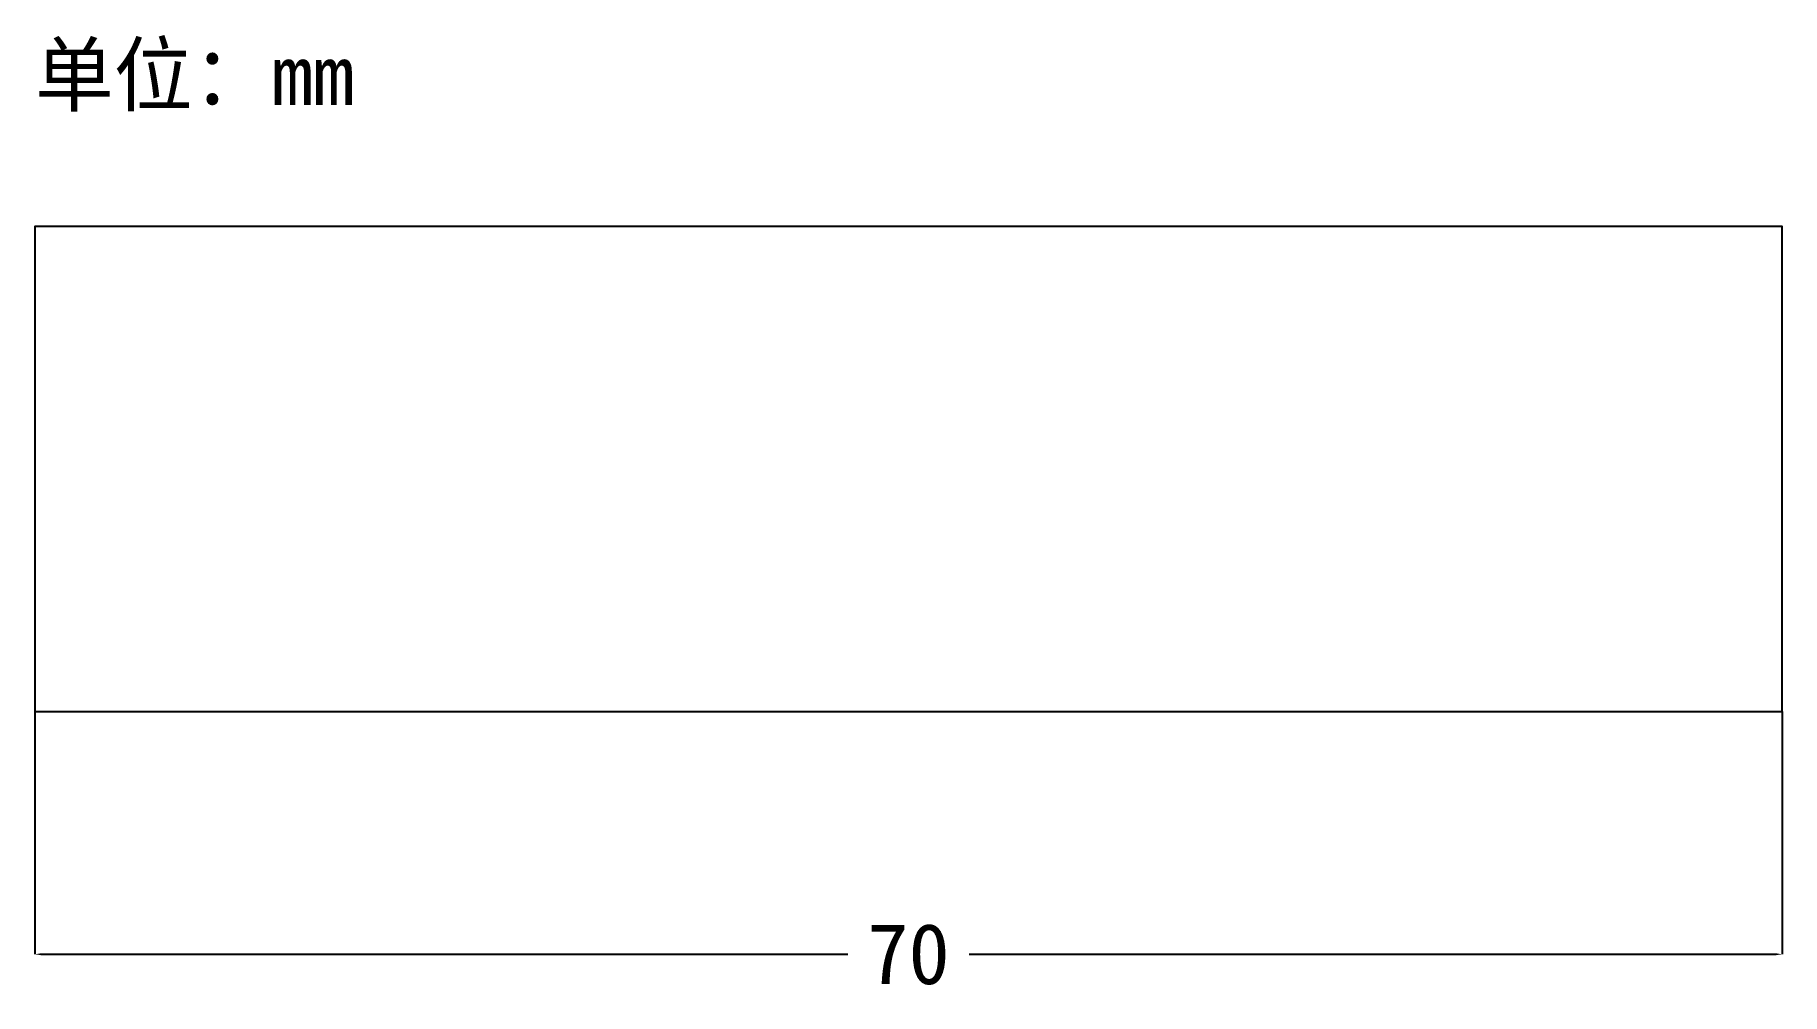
# Model space of a CAD drawing. Header units: millimetres. Extents: x 0 to 72, y -11.6 to 27.9.
import ezdxf

# ---------------------------------------------------------------- set-up
doc = ezdxf.new("R2010")
doc.units = ezdxf.units.MM
doc.dimstyles.get("Standard").update_dxf_attribs({"dimtxt": 2.5, "dimasz": 2.5, "dimexe": 1.25, "dimexo": 0.625, "dimtad": 1, "dimcen": 2.5, "dimazin": 3, "dimtfac": 1, "dimtmove": 0, "dimatfit": 3})

# ---------------------------------------------------------------- blocks, each defined once
blk = doc.blocks.new('_CLOSEDFILLED')
at = {"color": 0, "linetype": 'BYBLOCK'}
blk.add_solid([(-1, 0.16), (0, 0), (-1, -0.16)], dxfattribs=at)
blk = doc.blocks.new('*D1')
for p, q in [((0, 0), (0, -10)), ((72, 0), (72, -10)), ((0.25, -10), (33.5, -10)), ((38.5, -10), (71.75, -10))]:
    blk.add_line(p, q)
at = {"layer": 'Defpoints'}
for p in [(0, 0), (72, 0), (0, -10)]:
    blk.add_point(p, dxfattribs=at)
at = {"xscale": 0.25, "yscale": 0.25, "rotation": 180}
blk.add_blockref('_CLOSEDFILLED', (0, -10), dxfattribs=at)
at = {"xscale": 0.25, "yscale": 0.25}
blk.add_blockref('_CLOSEDFILLED', (72, -10), dxfattribs=at)
at = {"insert": (36, -10), "char_height": 2.5, "attachment_point": 5}
blk.add_mtext('70', dxfattribs=at)

msp = doc.modelspace()

# ---------------------------------------------------------------- linework, layer by layer
msp.add_lwpolyline([(0, 0), (72, 0), (72, 20), (0, 20)], close=True)

# ---------------------------------------------------------------- texts
msp.add_text('单位：mm', height=2.5).set_placement((0, 25))

# ---------------------------------------------------------------- dimensions: what is measured, and where the dimension line sits
dim = msp.add_linear_dim(base=(0, -10), p1=(0, 0), p2=(72, 0), text='70', dimstyle='Standard', override={"dimtxt": 2.5})
dim.commit()
dim.dimension.update_dxf_attribs({"geometry": '*D1', "text_midpoint": (36, -10)})

doc.saveas('drawing.dxf')
